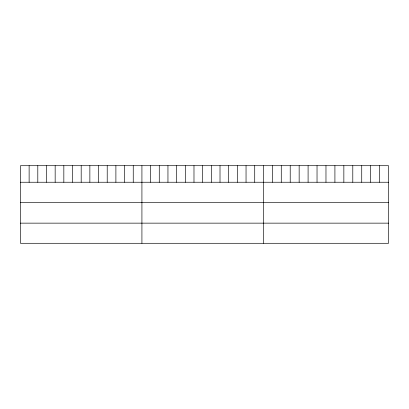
<?xml version="1.0" encoding="UTF-8"?>
<svg xmlns="http://www.w3.org/2000/svg" width="409" height="409" viewBox="0 0 409 409"><rect width="100%" height="100%" fill="white"/><g stroke="black" fill="none" stroke-linecap="round" stroke-linejoin="round"><path stroke-width="0.61" d="M388.55 182.24L388.55 243.294L20.45 243.294L20.45 165.706L388.55 165.706L388.55 182.24L20.45 182.24M20.45 202.389L388.55 202.389M20.45 223.145L388.55 223.145M379.608 165.706L379.608 182.24M370.672 165.706L370.672 182.24M361.73 165.706L361.73 182.24M352.793 165.706L352.793 182.24M343.851 165.706L343.851 182.24M334.915 165.706L334.915 182.24M325.973 165.706L325.973 182.24M317.031 165.706L317.031 182.24M308.095 165.706L308.095 182.24M299.153 165.706L299.153 182.24M290.216 165.706L290.216 182.24M281.274 165.706L281.274 182.24M272.338 165.706L272.338 182.24M263.396 165.706L263.396 243.294M254.72 165.706L254.72 182.24M246.044 165.706L246.044 182.24M237.368 165.706L237.368 182.24M228.687 165.706L228.687 182.24M220.011 165.706L220.011 182.24M211.335 165.706L211.335 182.24M202.659 165.706L202.659 182.24M193.984 165.706L193.984 182.24M185.308 165.706L185.308 182.24M176.632 165.706L176.632 182.24M167.951 165.706L167.951 182.24M159.275 165.706L159.275 182.24M150.599 165.706L150.599 182.24M141.923 165.706L141.923 243.294M133.247 165.706L133.247 182.24M124.571 165.706L124.571 182.24M115.895 165.706L115.895 182.24M107.214 165.706L107.214 182.24M98.538 165.706L98.538 182.24M89.862 165.706L89.862 182.24M81.187 165.706L81.187 182.24M72.511 165.706L72.511 182.24M63.835 165.706L63.835 182.24M55.159 165.706L55.159 182.24M46.478 165.706L46.478 182.24M37.802 165.706L37.802 182.24M29.126 165.706L29.126 182.24"/></g></svg>
